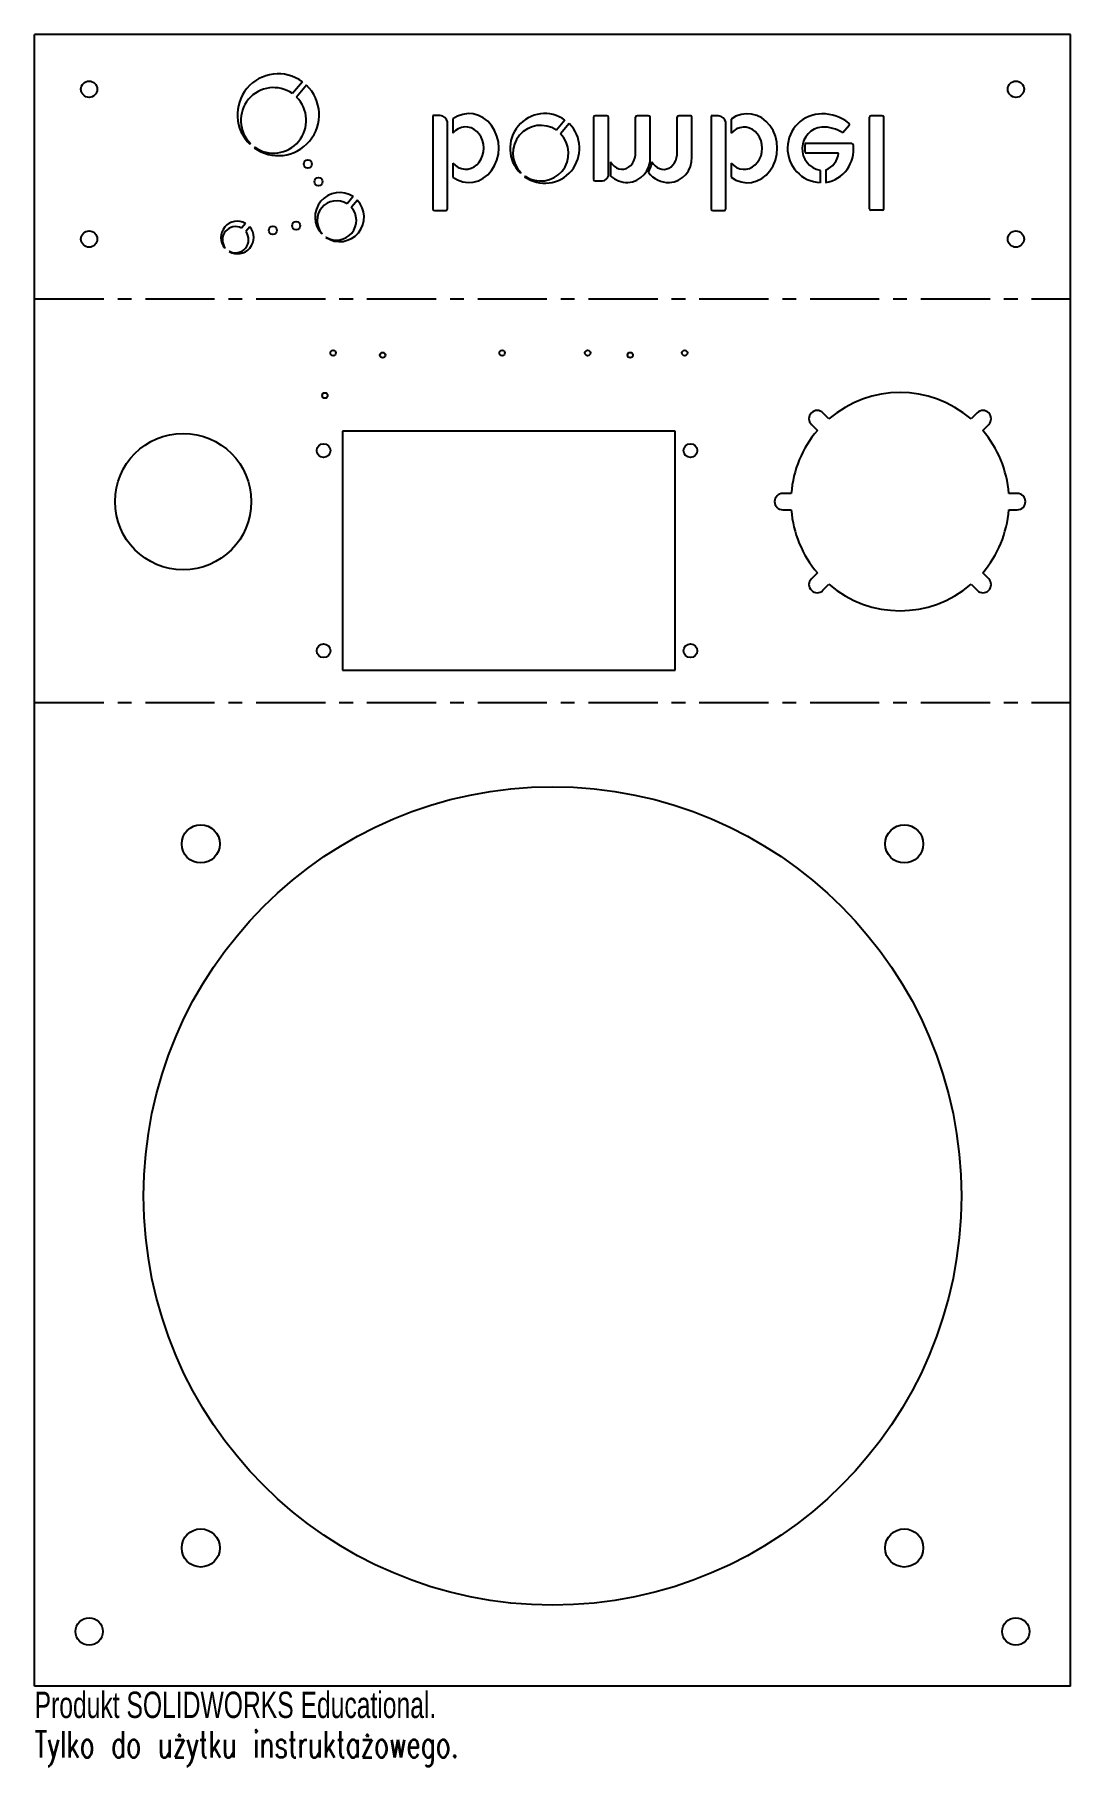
# Model space of a CAD drawing. Header units: millimetres. Extents: x -95 to 95, y -105 to 213.
import ezdxf

# ---------------------------------------------------------------- set-up
doc = ezdxf.new("R2010")
doc.units = ezdxf.units.MM
doc.linetypes.add('CENTERX2', pattern=[20.32, 12.7, -2.54, 2.54, -2.54])
doc.styles.add('SLDTEXTSTYLE0', font='TXT', dxfattribs={"width": 0.7})
doc.styles.add('SLDTEXTSTYLE1', font='TXT', dxfattribs={"width": 0.7, "bigfont": 'bigfont'})

msp = doc.modelspace()

# ---------------------------------------------------------------- linework, layer by layer
at = {"color": 7, "linetype": 'Continuous', "lineweight": 25}
for p, q in [((95, 212.7), (-95, 212.7)), ((-95, -90), (-95, 212.7)), ((95, -90), (95, 212.7)), ((-45.88, 204.08), (-47.71, 201.89)), ((-45.11, 203.44), (-46.95, 201.25)), ((-21.97, 197.87), (-21.97, 180.77)), ((-20.58, 197.87), (-21.97, 197.87)), ((-18.27, 197.25), (-18.27, 194.67)), ((2.28, 197.05), (0.72, 195.19)), ((7.55, 197.55), (7.55, 186.18)), ((9.95, 197.85), (7.85, 197.85)), ((10.25, 186.8), (10.25, 197.55)), ((15.22, 191.19), (15.22, 197.55)), ((17.62, 197.85), (15.52, 197.85)), ((17.92, 190.25), (17.92, 197.55)), ((22.85, 191.17), (22.86, 197.55)), ((25.26, 197.85), (23.16, 197.85)), ((25.54, 190.25), (25.56, 197.55)), ((29.09, 197.85), (29.09, 180.75)), ((30.48, 197.85), (29.09, 197.85)), ((32.79, 197.22), (32.79, 194.64)), ((58.17, 180.8), (58.17, 197.55)), ((60.49, 197.85), (58.47, 197.85)), ((60.79, 180.8), (60.79, 197.55)), ((-19.27, 180.77), (-19.27, 196.7)), ((3.05, 196.4), (1.49, 194.55)), ((31.79, 180.75), (31.79, 196.68)), ((54.4, 196.05), (53.25, 194.73)), ((-55.4, 192.73), (-55.5, 192.61)), ((-54.63, 192.09), (-54.73, 191.97)), ((46.34, 191.01), (52.48, 191.01)), ((54.89, 192.73), (46.36, 192.73)), ((-18.27, 189.16), (-18.27, 186.58)), ((-5.8, 187.41), (-5.89, 187.31)), ((10.64, 189.39), (10.64, 186.77)), ((32.79, 189.14), (32.79, 186.55)), ((49.11, 187.83), (49.11, 185.57)), ((50.11, 187.91), (50.11, 185.61)), ((-5.04, 186.77), (-5.12, 186.67)), ((7.85, 185.88), (9.15, 185.88)), ((-36.56, 183.02), (-37.67, 181.71)), ((-35.8, 182.38), (-36.9, 181.06)), ((-56.29, 178.11), (-57.03, 177.23)), ((-21.67, 180.47), (-19.57, 180.47)), ((29.39, 180.45), (31.49, 180.45)), ((60.49, 180.5), (58.47, 180.5)), ((-55.52, 177.47), (-56.26, 176.59)), ((-42.25, 176.24), (-42.31, 176.17)), ((-41.49, 175.6), (-41.55, 175.53)), ((-60.05, 173.63), (-60.09, 173.58)), ((-59.28, 172.99), (-59.32, 172.94)), ((50.71, 142.27), (49.61, 143.38)), ((77.89, 143.38), (76.79, 142.27)), ((22.5, 140.01), (-38.5, 140.01)), ((-38.5, 140.01), (-38.5, 96.21)), ((22.5, 96.21), (22.5, 140.01)), ((47.49, 141.25), (48.59, 140.15)), ((78.91, 140.15), (80.01, 141.25)), ((43.81, 128.61), (42.25, 128.61)), ((85.25, 128.61), (83.69, 128.61)), ((42.25, 125.61), (43.81, 125.61)), ((83.69, 125.61), (85.25, 125.61)), ((48.59, 114.07), (47.49, 112.97)), ((49.61, 110.85), (50.71, 111.95)), ((76.79, 111.95), (77.89, 110.85)), ((80.01, 112.97), (78.91, 114.07)), ((-38.5, 96.21), (22.5, 96.21)), ((95, -90), (-95, -90))]:
    msp.add_line(p, q, dxfattribs=at)
at = {"color": 7, "linetype": 'CENTERX2'}
for p, q in [((-95, 164.28), (95, 164.28)), ((-95, 90.3), (95, 90.3))]:
    msp.add_line(p, q, dxfattribs=at)
at = {"color": 7, "linetype": 'Continuous', "lineweight": 25, "flags": 128}
for points in [[(-18.27, 186.58), (-17.4, 186.06), (-16.47, 185.73), (-15.5, 185.59), (-14.53, 185.66), (-13.58, 185.92), (-12.69, 186.37), (-11.88, 187), (-11.18, 187.78), (-10.61, 188.69), (-10.19, 189.71), (-9.93, 190.79), (-9.84, 191.91), (-9.93, 193.03), (-10.19, 194.11), (-10.61, 195.13), (-11.18, 196.04), (-11.88, 196.83), (-12.69, 197.45), (-13.58, 197.9), (-14.53, 198.17), (-15.5, 198.23), (-16.47, 198.09), (-17.4, 197.76), (-18.27, 197.25)], [(32.79, 186.55), (33.66, 186.03), (34.59, 185.7), (35.56, 185.57), (36.53, 185.63), (37.48, 185.89), (38.38, 186.34), (39.19, 186.97), (39.89, 187.75), (40.46, 188.67), (40.88, 189.68), (41.13, 190.77), (41.22, 191.89), (41.13, 193.01), (40.88, 194.09), (40.46, 195.11), (39.89, 196.02), (39.19, 196.8), (38.38, 197.43), (37.48, 197.88), (36.53, 198.14), (35.56, 198.21), (34.59, 198.07), (33.66, 197.74), (32.79, 197.22)], [(-18.27, 189.16), (-17.8, 188.72), (-17.28, 188.38), (-16.71, 188.15), (-16.11, 188.04), (-15.51, 188.07), (-14.93, 188.21), (-14.37, 188.48), (-13.87, 188.86), (-13.43, 189.34), (-13.07, 189.91), (-12.81, 190.53), (-12.65, 191.21), (-12.59, 191.9), (-12.65, 192.6), (-12.81, 193.27), (-13.07, 193.9), (-13.43, 194.47), (-13.87, 194.95), (-14.37, 195.33), (-14.93, 195.6), (-15.51, 195.75), (-16.11, 195.78), (-16.71, 195.67), (-17.28, 195.45), (-17.8, 195.11), (-18.27, 194.67)], [(32.79, 189.14), (33.26, 188.69), (33.78, 188.35), (34.35, 188.12), (34.95, 188.02), (35.55, 188.04), (36.14, 188.19), (36.69, 188.46), (37.2, 188.84), (37.63, 189.32), (37.99, 189.88), (38.25, 190.51), (38.41, 191.18), (38.47, 191.88), (38.41, 192.58), (38.25, 193.25), (37.99, 193.88), (37.63, 194.44), (37.2, 194.93), (36.69, 195.31), (36.14, 195.58), (35.55, 195.73), (34.95, 195.75), (34.35, 195.65), (33.78, 195.43), (33.26, 195.09), (32.79, 194.64)], [(10.64, 189.39), (10.94, 188.95), (11.3, 188.58), (11.71, 188.3), (12.16, 188.11), (12.63, 188.03), (13.09, 188.05), (13.55, 188.17), (13.97, 188.39), (14.36, 188.71), (14.68, 189.1), (14.94, 189.57), (15.12, 190.08), (15.21, 190.63), (15.22, 191.19)], [(18.25, 189.4), (18.52, 188.98), (18.85, 188.63), (19.23, 188.35), (19.64, 188.15), (20.08, 188.03), (20.52, 188.01), (20.95, 188.09), (21.37, 188.25), (21.75, 188.49), (22.09, 188.82), (22.38, 189.21), (22.6, 189.65), (22.76, 190.14), (22.84, 190.65), (22.85, 191.17)]]:
    msp.add_lwpolyline(points, dxfattribs=at)
at = {"color": 7, "linetype": 'Continuous', "lineweight": 25}
for centre, radius in [((-85, 202.7), 1.5), ((85, 202.7), 1.5), ((-44.88, 188.99), 0.75), ((-42.93, 185.74), 0.75), ((-47.02, 177.68), 0.75), ((-85, 175.24), 1.5), ((-51.31, 176.82), 0.75), ((85, 175.24), 1.5), ((-40.25, 154.36), 0.5), ((-31.15, 153.96), 0.5), ((-9.25, 154.36), 0.5), ((6.45, 154.36), 0.5), ((14.25, 153.96), 0.5), ((24.25, 154.36), 0.5), ((-41.75, 146.56), 0.5), ((-67.75, 127.11), 12.5), ((-42, 136.46), 1.25), ((25.3, 136.46), 1.25), ((-42, 99.76), 1.25), ((25.3, 99.76), 1.25), ((0, -0.16), 75), ((-64.52, 64.37), 3.5), ((64.52, 64.37), 3.5), ((-64.52, -64.68), 3.5), ((64.52, -64.68), 3.5), ((-85, -80), 2.5), ((85, -80), 2.5)]:
    msp.add_circle(centre, radius, dxfattribs=at)
for centre, radius, start, end in [((-50.31, 198.02), 7.5, 53.8226, 226.1774), ((-50.31, 198.02), 7.5, 233.8226, 46.1774), ((-51.17, 196.99), 6, 54.7802, 225.2198), ((-51.17, 196.99), 6, 234.7802, 45.2198), ((-20.77, 196.34), 1.55, 13.5769, 82.9848), ((-1.42, 191.86), 6.37, 54.4984, 225.5016), ((7.85, 197.55), 0.3, 90, 180), ((9.95, 197.55), 0.3, 0, 90), ((15.52, 197.55), 0.3, 90, 180), ((17.62, 197.55), 0.3, 0, 90), ((23.16, 197.55), 0.3, 89.9995, 179.8867), ((25.26, 197.55), 0.3, 359.8928, 90), ((30.29, 196.31), 1.55, 13.5769, 82.9848), ((49.41, 191.87), 6.3, 90.0488, 267.1957), ((49.48, 190.27), 7.91, 51.7853, 90.498), ((58.47, 197.55), 0.3, 90, 180), ((60.49, 197.55), 0.3, 0, 90), ((-2.16, 190.98), 5.1, 55.6263, 224.3737), ((-1.42, 191.86), 6.38, 234.4984, 45.5016), ((-2.16, 190.98), 5.1, 235.6263, 44.3737), ((49.81, 191.78), 4.01, 95.799, 259.8312), ((49.52, 188.6), 7.17, 58.6375, 90.8513), ((54.18, 196.25), 0.3, 318.7446, 51.0399), ((51.3, 191.79), 5.02, 169.2157, 188.9601), ((49.1, 191.67), 6.14, 279.4545, 7.4274), ((48.82, 191.36), 3.68, 290.5021, 354.4889), ((54.89, 192.43), 0.3, 5.7652, 90), ((13.51, 190), 4.42, 273.747, 3.3112), ((13.24, 190.02), 5.04, 329.4454, 352.8817), ((21.38, 190.38), 4.79, 217.5998, 270.6085), ((21.14, 189.99), 4.42, 273.8658, 3.3636), ((7.85, 186.18), 0.3, 180, 270), ((8.94, 187.26), 1.39, 278.6614, 340.5939), ((13.8, 190.38), 4.79, 228.8039, 270), ((-39.06, 179.27), 4.5, 56.3794, 223.6206), ((-39.58, 178.65), 3.6, 57.9836, 222.0164), ((-39.06, 179.27), 4.5, 236.3794, 43.6206), ((-39.58, 178.65), 3.6, 237.9836, 42.0164), ((-57.81, 175.52), 3, 59.5941, 220.4059), ((-21.67, 180.77), 0.3, 180, 270), ((-19.57, 180.77), 0.3, 270, 0), ((29.39, 180.75), 0.3, 180, 270), ((31.49, 180.75), 0.3, 270, 360), ((58.47, 180.8), 0.3, 180, 270), ((60.49, 180.8), 0.3, 270, 0), ((-58.15, 175.11), 2.4, 62.0247, 217.9753), ((-57.81, 175.52), 3, 239.5941, 40.4059), ((-58.15, 175.11), 2.4, 242.0247, 37.9753), ((63.75, 127.11), 20, 49.3012, 130.6988), ((48.55, 142.31), 1.5, 45, 225), ((78.95, 142.31), 1.5, 315, 135), ((63.75, 127.11), 20, 139.3012, 175.6988), ((63.75, 127.11), 20, 4.3012, 40.6988), ((42.25, 127.11), 1.5, 90, 270), ((85.25, 127.11), 1.5, 270, 90), ((63.75, 127.11), 20, 184.3012, 220.6988), ((63.75, 127.11), 20, 319.3012, 355.6988), ((48.55, 111.91), 1.5, 135, 315), ((63.75, 127.11), 20, 229.3012, 310.6988), ((78.95, 111.91), 1.5, 225, 45)]:
    msp.add_arc(centre, radius, start, end, dxfattribs=at)

# ---------------------------------------------------------------- texts
at = {"color": 7, "linetype": 'Continuous', "char_height": 4.8336, "attachment_point": 1}
for s, insert, style in [('Produkt SOLIDWORKS Educational.', (-95, -91.02), 'SLDTEXTSTYLE0'), ('Tylko do użytku instruktażowego.', (-95, -98.27), 'SLDTEXTSTYLE1')]:
    msp.add_mtext(s, dxfattribs=dict(at, insert=insert, style=style))

doc.saveas('drawing.dxf')
